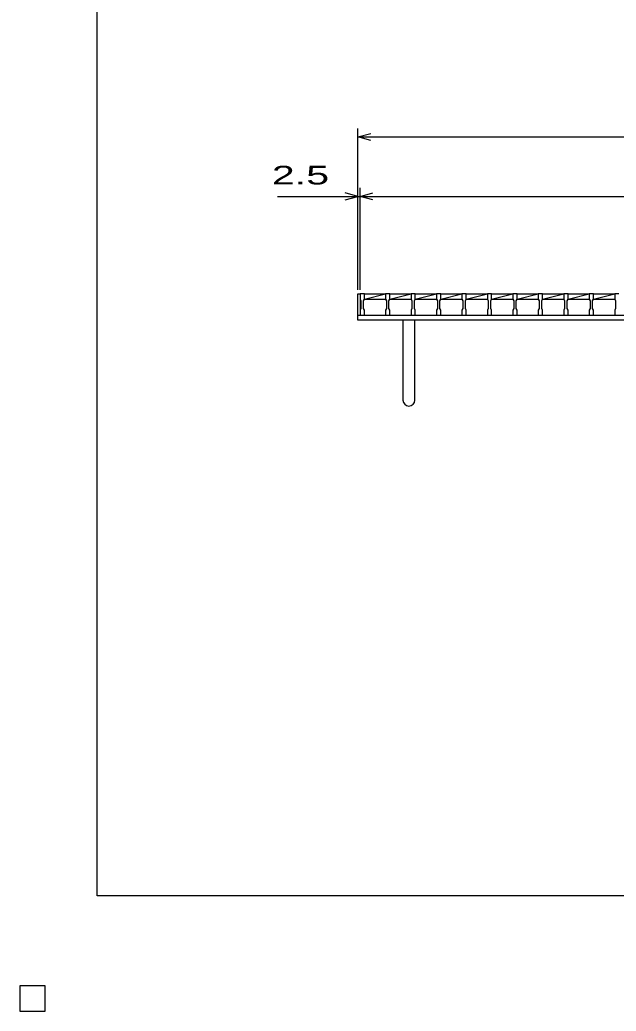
# Model space of a CAD drawing. Units: millimetres, scale not verified. Extents: x -1820 to 1731, y -1282 to 1054.
# Drawn here: x -1820 to -1117, y -1282 to -114 of the extents above; entities that cross this region are included whole.
import ezdxf
from ezdxf.enums import TextEntityAlignment as Align

# ---------------------------------------------------------------- set-up
doc = ezdxf.new("R2010")
doc.units = ezdxf.units.MM
doc.header["$LTSCALE"] = 10
for name, color, linetype, lineweight in [('0_2', 150, 'Continuous', 25), ('16', 3, 'Continuous', 25), ('19', 6, 'Continuous', 25), ('22', 4, 'Continuous', 25), ('24', 2, 'Continuous', 25), ('32', 4, 'Continuous', 25)]:
    doc.layers.add(name, color=color, linetype=linetype, lineweight=lineweight)
doc.styles.add('ベクトル', font='')
doc.styles.get('ベクトル').set_extended_font_data('ベクトル')

msp = doc.modelspace()

# ---------------------------------------------------------------- linework, layer by layer
at = {"layer": '0_2'}
for p, q in [((-1729, -1146.5), (-1729, 1053.5)), ((1731, -1146.5), (-1729, -1146.5)), ((-1790, -1252.5), (-1820, -1252.5)), ((-1820, -1252.5), (-1820, -1282.5)), ((-1790, -1252.5), (-1820, -1252.5)), ((-1820, -1252.5), (-1820, -1282.5)), ((-1790, -1252.5), (-1820, -1252.5)), ((-1820, -1252.5), (-1820, -1282.5)), ((-1790, -1252.5), (-1820, -1252.5)), ((-1820, -1252.5), (-1820, -1282.5)), ((-1790, -1252.5), (-1820, -1252.5)), ((-1820, -1252.5), (-1820, -1282.5)), ((-1790, -1282.5), (-1790, -1252.5)), ((-1790, -1282.5), (-1790, -1252.5)), ((-1790, -1282.5), (-1790, -1252.5)), ((-1790, -1282.5), (-1790, -1252.5)), ((-1790, -1282.5), (-1790, -1252.5)), ((-1820, -1282.5), (-1790, -1282.5)), ((-1820, -1282.5), (-1790, -1282.5)), ((-1820, -1282.5), (-1790, -1282.5)), ((-1820, -1282.5), (-1790, -1282.5)), ((-1820, -1282.5), (-1790, -1282.5))]:
    msp.add_line(p, q, dxfattribs=at)
at = {"layer": '16'}
for p, q in [((-1419, -437.5), (-1419, -436.8)), ((-1419, -436.8), (-1414, -436.8)), ((-1419, -437.5), (-1419, -443.5)), ((-1414, -437.5), (-1419, -437.5)), ((-1419, -437.5), (-1419, -462.5)), ((-1419, -443.5), (-1418, -445.5)), ((-1415, -445.5), (-1414, -443.5)), ((-1414, -436.8), (-1414, -437.5)), ((-1414, -443.5), (-1414, -437.5)), ((-1414, -437.5), (-1389, -437.5)), ((-1414, -443.5), (-1389, -437.5)), ((-1414, -443.5), (-1389, -443.5)), ((-1389, -437.5), (-1389, -436.8)), ((-1389, -436.8), (-1384, -436.8)), ((-1389, -437.5), (-1389, -443.5)), ((-1384, -437.5), (-1389, -437.5)), ((-1389, -443.5), (-1388, -445.5)), ((-1385, -445.5), (-1384, -443.5)), ((-1384, -436.8), (-1384, -437.5)), ((-1384, -443.5), (-1384, -437.5)), ((-1384, -437.5), (-1359, -437.5)), ((-1384, -443.5), (-1359, -437.5)), ((-1384, -443.5), (-1359, -443.5)), ((-1359, -437.5), (-1359, -436.8)), ((-1359, -436.8), (-1354, -436.8)), ((-1359, -437.5), (-1359, -443.5)), ((-1354, -437.5), (-1359, -437.5)), ((-1359, -443.5), (-1358, -445.5)), ((-1355, -445.5), (-1354, -443.5)), ((-1354, -436.8), (-1354, -437.5)), ((-1354, -443.5), (-1354, -437.5)), ((-1354, -437.5), (-1329, -437.5)), ((-1354, -443.5), (-1329, -437.5)), ((-1354, -443.5), (-1329, -443.5)), ((-1329, -437.5), (-1329, -436.8)), ((-1329, -436.8), (-1324, -436.8)), ((-1329, -437.5), (-1329, -443.5)), ((-1324, -437.5), (-1329, -437.5)), ((-1329, -443.5), (-1328, -445.5)), ((-1325, -445.5), (-1324, -443.5)), ((-1324, -436.8), (-1324, -437.5)), ((-1324, -443.5), (-1324, -437.5)), ((-1324, -437.5), (-1299, -437.5)), ((-1324, -443.5), (-1299, -437.5)), ((-1324, -443.5), (-1299, -443.5)), ((-1299, -437.5), (-1299, -436.8)), ((-1299, -436.8), (-1294, -436.8)), ((-1299, -437.5), (-1299, -443.5)), ((-1294, -437.5), (-1299, -437.5)), ((-1299, -443.5), (-1298, -445.5)), ((-1295, -445.5), (-1294, -443.5)), ((-1294, -436.8), (-1294, -437.5)), ((-1294, -443.5), (-1294, -437.5)), ((-1294, -437.5), (-1269, -437.5)), ((-1294, -443.5), (-1269, -437.5)), ((-1294, -443.5), (-1269, -443.5)), ((-1269, -437.5), (-1269, -436.8)), ((-1269, -436.8), (-1264, -436.8)), ((-1269, -437.5), (-1269, -443.5)), ((-1264, -437.5), (-1269, -437.5)), ((-1269, -443.5), (-1268, -445.5)), ((-1265, -445.5), (-1264, -443.5)), ((-1264, -436.8), (-1264, -437.5)), ((-1264, -443.5), (-1264, -437.5)), ((-1264, -437.5), (-1239, -437.5)), ((-1264, -443.5), (-1239, -437.5)), ((-1264, -443.5), (-1239, -443.5)), ((-1239, -437.5), (-1239, -436.8)), ((-1239, -436.8), (-1234, -436.8)), ((-1239, -437.5), (-1239, -443.5)), ((-1234, -437.5), (-1239, -437.5)), ((-1239, -443.5), (-1238, -445.5)), ((-1235, -445.5), (-1234, -443.5)), ((-1234, -436.8), (-1234, -437.5)), ((-1234, -443.5), (-1234, -437.5)), ((-1234, -437.5), (-1209, -437.5)), ((-1234, -443.5), (-1209, -437.5)), ((-1234, -443.5), (-1209, -443.5)), ((-1209, -437.5), (-1209, -436.8)), ((-1209, -436.8), (-1204, -436.8)), ((-1209, -437.5), (-1209, -443.5)), ((-1204, -437.5), (-1209, -437.5)), ((-1209, -443.5), (-1208, -445.5)), ((-1205, -445.5), (-1204, -443.5)), ((-1204, -436.8), (-1204, -437.5)), ((-1204, -443.5), (-1204, -437.5)), ((-1204, -437.5), (-1179, -437.5)), ((-1204, -443.5), (-1179, -437.5)), ((-1204, -443.5), (-1179, -443.5)), ((-1179, -437.5), (-1179, -436.8)), ((-1179, -436.8), (-1174, -436.8)), ((-1179, -437.5), (-1179, -443.5)), ((-1174, -437.5), (-1179, -437.5)), ((-1179, -443.5), (-1178, -445.5)), ((-1175, -445.5), (-1174, -443.5)), ((-1174, -436.8), (-1174, -437.5)), ((-1174, -443.5), (-1174, -437.5)), ((-1174, -437.5), (-1149, -437.5)), ((-1174, -443.5), (-1149, -437.5)), ((-1174, -443.5), (-1149, -443.5)), ((-1149, -437.5), (-1149, -436.8)), ((-1149, -436.8), (-1144, -436.8)), ((-1149, -437.5), (-1149, -443.5)), ((-1144, -437.5), (-1149, -437.5)), ((-1149, -443.5), (-1148, -445.5)), ((-1145, -445.5), (-1144, -443.5)), ((-1144, -436.8), (-1144, -437.5)), ((-1144, -443.5), (-1144, -437.5)), ((-1144, -437.5), (-1119, -437.5)), ((-1144, -443.5), (-1119, -437.5)), ((-1144, -443.5), (-1119, -443.5)), ((-1119, -437.5), (-1119, -436.8)), ((-1119, -436.8), (-1114, -436.8)), ((-1119, -437.5), (-1119, -443.5)), ((-1114, -437.5), (-1119, -437.5)), ((-1119, -443.5), (-1118, -445.5)), ((-1418, -454.5), (-1419, -456.5)), ((-1418, -445.5), (-1418, -454.5)), ((-1415, -454.5), (-1415, -445.5)), ((-1414, -456.5), (-1415, -454.5)), ((-1388, -454.5), (-1389, -456.5)), ((-1388, -445.5), (-1388, -454.5)), ((-1385, -454.5), (-1385, -445.5)), ((-1384, -456.5), (-1385, -454.5)), ((-1358, -454.5), (-1359, -456.5)), ((-1358, -445.5), (-1358, -454.5)), ((-1355, -454.5), (-1355, -445.5)), ((-1354, -456.5), (-1355, -454.5)), ((-1328, -454.5), (-1329, -456.5)), ((-1328, -445.5), (-1328, -454.5)), ((-1325, -454.5), (-1325, -445.5)), ((-1324, -456.5), (-1325, -454.5)), ((-1298, -454.5), (-1299, -456.5)), ((-1298, -445.5), (-1298, -454.5)), ((-1295, -454.5), (-1295, -445.5)), ((-1294, -456.5), (-1295, -454.5)), ((-1268, -454.5), (-1269, -456.5)), ((-1268, -445.5), (-1268, -454.5)), ((-1265, -454.5), (-1265, -445.5)), ((-1264, -456.5), (-1265, -454.5)), ((-1238, -454.5), (-1239, -456.5)), ((-1238, -445.5), (-1238, -454.5)), ((-1235, -454.5), (-1235, -445.5)), ((-1234, -456.5), (-1235, -454.5)), ((-1208, -454.5), (-1209, -456.5)), ((-1208, -445.5), (-1208, -454.5)), ((-1205, -454.5), (-1205, -445.5)), ((-1204, -456.5), (-1205, -454.5)), ((-1178, -454.5), (-1179, -456.5)), ((-1178, -445.5), (-1178, -454.5)), ((-1175, -454.5), (-1175, -445.5)), ((-1174, -456.5), (-1175, -454.5)), ((-1148, -454.5), (-1149, -456.5)), ((-1148, -445.5), (-1148, -454.5)), ((-1145, -454.5), (-1145, -445.5)), ((-1144, -456.5), (-1145, -454.5)), ((-1118, -454.5), (-1119, -456.5)), ((-1118, -445.5), (-1118, -454.5)), ((-1419, -456.5), (-1419, -462.5)), ((-1419, -462.5), (-1414, -462.5)), ((-1414, -462.5), (-1414, -456.5)), ((-1414, -462.5), (-1389, -462.5)), ((-1389, -456.5), (-1389, -462.5)), ((-1389, -462.5), (-1384, -462.5)), ((-1384, -462.5), (-1384, -456.5)), ((-1384, -462.5), (-1359, -462.5)), ((-1359, -456.5), (-1359, -462.5)), ((-1359, -462.5), (-1354, -462.5)), ((-1354, -462.5), (-1354, -456.5)), ((-1354, -462.5), (-1329, -462.5)), ((-1329, -456.5), (-1329, -462.5)), ((-1329, -462.5), (-1324, -462.5)), ((-1324, -462.5), (-1324, -456.5)), ((-1324, -462.5), (-1299, -462.5)), ((-1299, -456.5), (-1299, -462.5)), ((-1299, -462.5), (-1294, -462.5)), ((-1294, -462.5), (-1294, -456.5)), ((-1294, -462.5), (-1269, -462.5)), ((-1269, -456.5), (-1269, -462.5)), ((-1269, -462.5), (-1264, -462.5)), ((-1264, -462.5), (-1264, -456.5)), ((-1264, -462.5), (-1239, -462.5)), ((-1239, -456.5), (-1239, -462.5)), ((-1239, -462.5), (-1234, -462.5)), ((-1234, -462.5), (-1234, -456.5)), ((-1234, -462.5), (-1209, -462.5)), ((-1209, -456.5), (-1209, -462.5)), ((-1209, -462.5), (-1204, -462.5)), ((-1204, -462.5), (-1204, -456.5)), ((-1204, -462.5), (-1179, -462.5)), ((-1179, -456.5), (-1179, -462.5)), ((-1179, -462.5), (-1174, -462.5)), ((-1174, -462.5), (-1174, -456.5)), ((-1174, -462.5), (-1149, -462.5)), ((-1149, -456.5), (-1149, -462.5)), ((-1149, -462.5), (-1144, -462.5)), ((-1144, -462.5), (-1144, -456.5)), ((-1144, -462.5), (-1119, -462.5)), ((-1119, -456.5), (-1119, -462.5)), ((-1119, -462.5), (-1114, -462.5)), ((-1790, -1252.5), (-1820, -1252.5)), ((-1820, -1252.5), (-1820, -1282.5)), ((-1790, -1252.5), (-1820, -1252.5)), ((-1820, -1252.5), (-1820, -1282.5)), ((-1790, -1252.5), (-1820, -1252.5)), ((-1820, -1252.5), (-1820, -1282.5)), ((-1790, -1252.5), (-1820, -1252.5)), ((-1820, -1252.5), (-1820, -1282.5)), ((-1790, -1252.5), (-1820, -1252.5)), ((-1820, -1252.5), (-1820, -1282.5)), ((-1790, -1282.5), (-1790, -1252.5)), ((-1790, -1282.5), (-1790, -1252.5)), ((-1790, -1282.5), (-1790, -1252.5)), ((-1790, -1282.5), (-1790, -1252.5)), ((-1790, -1282.5), (-1790, -1252.5)), ((-1820, -1282.5), (-1790, -1282.5)), ((-1820, -1282.5), (-1790, -1282.5)), ((-1820, -1282.5), (-1790, -1282.5)), ((-1820, -1282.5), (-1790, -1282.5)), ((-1820, -1282.5), (-1790, -1282.5))]:
    msp.add_line(p, q, dxfattribs=at)
at = {"layer": '19'}
for p, q in [((-1421.5, -462.5), (-1421.5, -437.5)), ((-1421.5, -437.5), (-1419, -437.5)), ((-1421.5, -462.5), (-421.5, -462.5)), ((-1421.5, -468.5), (-1421.5, -462.5)), ((-421.5, -468.5), (-1421.5, -468.5)), ((-1368.5, -468.5), (-1368.5, -562.5)), ((-1354.5, -562.5), (-1354.5, -468.5))]:
    msp.add_line(p, q, dxfattribs=at)
msp.add_arc((-1361.5, -562.5), 7, 180, 0, dxfattribs=at)
at = {"layer": '22'}
for p, q in [((-1421.5, -432.5), (-1421.5, -242.5)), ((-1421.5, -252.5), (-1406.5, -248.5)), ((-1406.5, -256.5), (-1421.5, -252.5)), ((-1421.5, -252.5), (-421.5, -252.5)), ((-1421.5, -432.5), (-1421.5, -312.5)), ((-1419, -432.5), (-1419, -312.5)), ((-1516.5, -322.5), (-1421.5, -322.5)), ((-1421.5, -322.5), (-1436.5, -318.5)), ((-1436.5, -326.5), (-1421.5, -322.5)), ((-1421.5, -322.5), (-1419, -322.5)), ((-1419, -322.5), (-1404, -318.5)), ((-1404, -326.5), (-1419, -322.5)), ((-1419, -322.5), (-424, -322.5))]:
    msp.add_line(p, q, dxfattribs=at)
at = {"layer": '22', "color": 2}
for p, q in [((-1790, -1252.5), (-1820, -1252.5)), ((-1820, -1252.5), (-1820, -1282.5)), ((-1790, -1252.5), (-1820, -1252.5)), ((-1820, -1252.5), (-1820, -1282.5)), ((-1790, -1252.5), (-1820, -1252.5)), ((-1820, -1252.5), (-1820, -1282.5)), ((-1790, -1282.5), (-1790, -1252.5)), ((-1790, -1282.5), (-1790, -1252.5)), ((-1790, -1282.5), (-1790, -1252.5)), ((-1820, -1282.5), (-1790, -1282.5)), ((-1820, -1282.5), (-1790, -1282.5)), ((-1820, -1282.5), (-1790, -1282.5))]:
    msp.add_line(p, q, dxfattribs=at)
at = {"layer": '24', "color": 4}
for p, q in [((-1790, -1252.5), (-1820, -1252.5)), ((-1820, -1252.5), (-1820, -1282.5)), ((-1790, -1252.5), (-1820, -1252.5)), ((-1820, -1252.5), (-1820, -1282.5)), ((-1790, -1252.5), (-1820, -1252.5)), ((-1820, -1252.5), (-1820, -1282.5)), ((-1790, -1282.5), (-1790, -1252.5)), ((-1790, -1282.5), (-1790, -1252.5)), ((-1790, -1282.5), (-1790, -1252.5)), ((-1820, -1282.5), (-1790, -1282.5)), ((-1820, -1282.5), (-1790, -1282.5)), ((-1820, -1282.5), (-1790, -1282.5))]:
    msp.add_line(p, q, dxfattribs=at)
at = {"layer": '32'}
for p, q in [((-1790, -1252.5), (-1820, -1252.5)), ((-1820, -1252.5), (-1820, -1282.5)), ((-1790, -1252.5), (-1820, -1252.5)), ((-1820, -1252.5), (-1820, -1282.5)), ((-1790, -1252.5), (-1820, -1252.5)), ((-1820, -1252.5), (-1820, -1282.5)), ((-1790, -1252.5), (-1820, -1252.5)), ((-1820, -1252.5), (-1820, -1282.5)), ((-1790, -1252.5), (-1820, -1252.5)), ((-1820, -1252.5), (-1820, -1282.5)), ((-1790, -1282.5), (-1790, -1252.5)), ((-1790, -1282.5), (-1790, -1252.5)), ((-1790, -1282.5), (-1790, -1252.5)), ((-1790, -1282.5), (-1790, -1252.5)), ((-1790, -1282.5), (-1790, -1252.5)), ((-1820, -1282.5), (-1790, -1282.5)), ((-1820, -1282.5), (-1790, -1282.5)), ((-1820, -1282.5), (-1790, -1282.5)), ((-1820, -1282.5), (-1790, -1282.5)), ((-1820, -1282.5), (-1790, -1282.5))]:
    msp.add_line(p, q, dxfattribs=at)

# ---------------------------------------------------------------- texts
at = {"layer": '22', "color": 2, "style": 'ベクトル', "width": 1.65}
msp.add_text(' 2.5 ', height=21.99, dxfattribs=at).set_placement((-1536.5, -297.5), align=Align.MIDDLE_LEFT)

doc.saveas('drawing.dxf')
